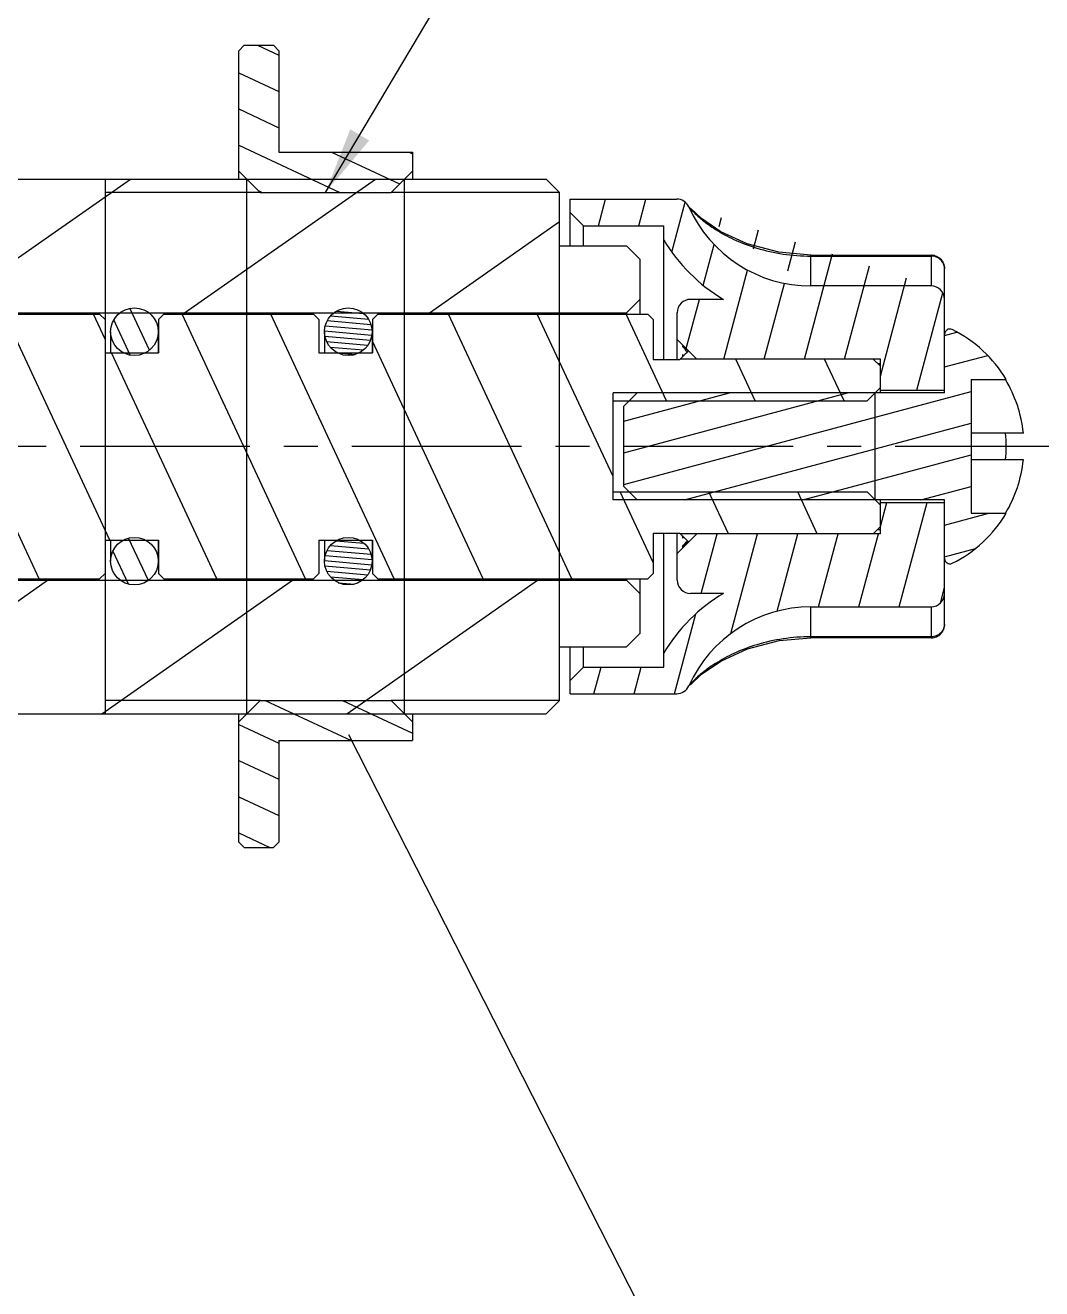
# Model space of a CAD drawing. Header units: millimetres. Extents: x 601 to 1195, y -13 to 407.
# Drawn here: x 1007.41 to 1045.43, y 172.3 to 219.55 of the extents above; entities that cross this region are included whole.
import ezdxf

# ---------------------------------------------------------------- set-up
doc = ezdxf.new("R2010")
doc.units = ezdxf.units.MM
doc.header["$LTSCALE"] = 0.1
doc.linetypes.add('CENTERX2', pattern=[101.60000000000001, 63.5, -12.7, 12.7, -12.7])
for name, color, linetype in [('CENTER', 1, 'CENTERX2'), ('DIM', 3, 'Continuous'), ('MEMBER', 7, 'Continuous')]:
    doc.layers.add(name, color=color, linetype=linetype)
doc.styles.get("Standard").update_dxf_attribs({"font": 'arial_0.ttf'})
doc.dimstyles.new('ISO-25', dxfattribs={"dimtxt": 2.5, "dimasz": 2.5, "dimexe": 1.25, "dimexo": 0.625, "dimtad": 1, "dimtxsty": 'Standard', "dimcen": 2.5, "dimadec": 0, "dimazin": 0, "dimtfac": 1, "dimtmove": 0, "dimatfit": 3, "dimfxl": 1, "dimarcsym": 0})

msp = doc.modelspace()

# ---------------------------------------------------------------- hatches: boundary and pattern name
at = {"linetype": 'Continuous'}
h = msp.add_hatch(dxfattribs=at)
h.set_pattern_fill('DEFAULT__19', color=2, scale=5.2560187001, angle=215, style=0, pattern_type=0)
h.set_pattern_definition([(215, (1048.63048370785, 111.5814015053961), (3.014728475399999, -4.305478463000001), [])])
edge = h.paths.add_edge_path()
edge.add_line((958.3972957164499, 213.1048218132961), (958.3972957164499, 211.8048218132961))
edge.add_line((958.3972957164499, 213.1048218132961), (959.3972957164499, 214.1048218132961))
edge.add_line((959.3972957164499, 214.1048218132961), (969.0973113511499, 214.1048218132961))
edge.add_spline(control_points=[(969.0972958677498, 214.1047973396961), (969.6831056899499, 214.1047816991961), (970.0973357989498, 214.519011785996), (970.0973201901497, 215.1048216080961)], knot_values=[0, 0, 0, 0, 1, 1, 1, 1], weights=[1, 0.8047252806999999, 0.8047252806999999, 1], degree=3, periodic=0)
edge.add_line((970.0972957164498, 215.1048218132961), (970.0972957164498, 228.8048218132961))
edge.add_line((971.0972957164498, 229.8048218132961), (970.0972957164498, 228.8048218132961))
edge.add_line((971.0972957164498, 229.8048218132961), (972.3972957164498, 229.8048218132961))
edge.add_line((972.8972957164498, 229.3048218132961), (972.3972957164498, 229.8048218132961))
edge.add_line((972.8972957164498, 213.3048218132961), (972.8972957164498, 229.3048218132961))
edge.add_line((972.8972957164498, 213.3048218132961), (974.3972957164498, 213.3048218132961))
edge.add_line((974.8972957164498, 212.8048218132961), (974.3972957164498, 213.3048218132961))
edge.add_line((974.8972957164498, 211.3048218132961), (974.8972957164498, 212.8048218132961))
edge.add_line((958.8972957164499, 211.3048218132961), (974.8972957164499, 211.3048218132961))
edge.add_line((958.8972957164499, 211.3048218132961), (958.3972957164499, 211.8048218132961))
edge = h.paths.add_edge_path()
edge.add_line((958.3972957164499, 195.8048218132961), (958.3972957164499, 194.5048218132961))
edge.add_line((958.8972957164499, 196.3048218132961), (958.3972957164499, 195.8048218132961))
edge.add_line((958.8972957164499, 196.3048218132961), (974.8972957164499, 196.3048218132961))
edge.add_line((974.8972957164498, 194.8048218132961), (974.8972957164498, 196.3048218132961))
edge.add_line((974.8972957164498, 194.8048218132961), (974.3972957164498, 194.3048218132961))
edge.add_line((972.8972957164498, 194.3048218132961), (974.3972957164498, 194.3048218132961))
edge.add_line((972.8972957164498, 178.3048218132961), (972.8972957164498, 194.3048218132961))
edge.add_line((972.8972957164498, 178.3048218132961), (972.3972957164498, 177.8048218132961))
edge.add_line((971.0972957164498, 177.8048218132961), (972.3972957164498, 177.8048218132961))
edge.add_line((971.0972957164498, 177.8048218132961), (970.0972957164498, 178.8048218132961))
edge.add_line((970.0972957164498, 178.8048218132961), (970.0972957164498, 192.5048218132961))
edge.add_spline(control_points=[(970.0973200608498, 192.5048220186961), (970.0973355865497, 193.0906317162961), (969.6831055655497, 193.5048617148961), (969.0972958679498, 193.5048461576961)], knot_values=[0, 0, 0, 0, 1, 1, 1, 1], weights=[1, 0.8047253476, 0.8047253476, 1], degree=3, periodic=0)
edge.add_line((959.3972957164499, 193.5048218132961), (969.0973114802499, 193.5048218132961))
edge.add_line((958.3972957164499, 194.5048218132961), (959.3972957164499, 193.5048218132961))
edge = h.paths.add_edge_path()
edge.add_line((1030.39729571645, 210.8048218132961), (1030.39729571645, 209.3048218132961))
edge.add_line((1029.89729571645, 208.8048218132961), (1030.39729571645, 209.3048218132961))
edge.add_line((1005.89729571645, 208.8048218132961), (1029.89729571645, 208.8048218132961))
edge.add_spline(control_points=[(1005.89729571645, 208.8048218132961), (1005.60440249775, 208.8048218132961), (1005.39729571665, 209.0119285943958), (1005.39729571645, 209.3048218129961)], knot_values=[0, 0, 0, 0, 1, 1, 1, 1], weights=[1, 0.8047378543000001, 0.8047378543000001, 1], degree=3, periodic=0)
edge.add_line((1005.39729571645, 211.3048218132961), (1005.39729571645, 209.3048218132961))
edge.add_line((985.8972957164498, 211.3048218132961), (1005.39729571645, 211.3048218132961))
edge.add_line((985.8972957164498, 211.3048218132961), (985.8972957164498, 212.8048218132961))
edge.add_line((985.8972957164498, 212.8048218132961), (986.3972957164498, 213.3048218132961))
edge.add_line((986.3972957164498, 213.3048218132961), (987.8972957164498, 213.3048218132961))
edge.add_line((987.8972957164498, 213.3048218132961), (987.8972957164498, 229.3048218132961))
edge.add_line((987.8972957164498, 229.3048218132961), (988.3972957164498, 229.8048218132961))
edge.add_line((988.3972957164498, 229.8048218132961), (989.6972957164497, 229.8048218132961))
edge.add_line((989.6972957164498, 229.8048218132961), (990.6972957164498, 228.8048218132961))
edge.add_line((990.6972957164498, 215.1048218132961), (990.6972957164498, 228.8048218132961))
edge.add_spline(control_points=[(990.6972814615498, 215.1048216078962), (990.6972724204498, 214.5190216190961), (991.1114955761498, 214.104798485796), (991.6972955649499, 214.1048075583961)], knot_values=[0, 0, 0, 0, 1, 1, 1, 1], weights=[1, 0.8047305659, 0.8047305659, 1], degree=3, periodic=0)
edge.add_line((991.6972800774498, 214.1048218132961), (993.3972957164498, 214.1048218132961))
edge.add_line((993.3972957164498, 217.8048218132961), (993.3972957164498, 214.1048218132962))
edge.add_spline(control_points=[(993.3972957164498, 217.8048218132961), (993.3972957164498, 218.390608250996), (993.8115092788497, 218.804821813296), (994.3972957164498, 218.8048218132961)], knot_values=[0, 0, 0, 0, 1, 1, 1, 1], weights=[1, 0.8047378541, 0.8047378541, 1], degree=3, periodic=0)
edge.add_line((994.3972957164498, 218.8048218132961), (995.1972957164497, 218.8048218132961))
edge.add_line((995.3972957164498, 218.6048218132961), (995.1972957164497, 218.8048218132961))
edge.add_line((995.3972957164498, 218.6048218132961), (995.3972957164498, 213.8048218132961))
edge.add_line((995.3972957164498, 213.8048218132961), (1026.89729571645, 213.8048218132961))
edge.add_line((1027.39729571645, 213.3048218132961), (1026.89729571645, 213.8048218132961))
edge.add_line((1027.39729571645, 213.3048218132961), (1027.39729571645, 211.3048218132961))
edge.add_line((1027.39729571645, 211.3048218132961), (1029.89729571645, 211.3048218132961))
edge.add_line((1030.39729571645, 210.8048218132961), (1029.89729571645, 211.3048218132961))
edge = h.paths.add_edge_path()
edge.add_line((1030.39729571645, 198.3048218132961), (1030.39729571645, 196.8048218132961))
edge.add_line((1030.39729571645, 196.8048218132961), (1029.89729571645, 196.3048218132961))
edge.add_line((1027.39729571645, 196.3048218132961), (1029.89729571645, 196.3048218132961))
edge.add_line((1027.39729571645, 196.3048218132961), (1027.39729571645, 194.3048218132961))
edge.add_line((1027.39729571645, 194.3048218132961), (1026.89729571645, 193.8048218132961))
edge.add_line((995.3972957164498, 193.8048218132961), (1026.89729571645, 193.8048218132961))
edge.add_line((995.3972957164498, 193.8048218132961), (995.3972957164498, 189.0048218132961))
edge.add_line((995.3972957164498, 189.0048218132961), (995.1972957164497, 188.8048218132961))
edge.add_line((994.3972957164498, 188.8048218132961), (995.1972957164497, 188.8048218132961))
edge.add_spline(control_points=[(993.3972957164498, 189.8048218132961), (993.3972957164498, 189.219035375696), (993.8115092788497, 188.8048218132963), (994.3972957164498, 188.8048218132961)], knot_values=[0, 0, 0, 0, 1, 1, 1, 1], weights=[1, 0.8047378541, 0.8047378541, 1], degree=3, periodic=0)
edge.add_line((993.3972957164498, 193.5048218132961), (993.3972957164498, 189.8048218132961))
edge.add_line((991.6972799559499, 193.5048218132961), (993.3972957164499, 193.5048218132961))
edge.add_spline(control_points=[(991.6972955646498, 193.5048361789961), (991.1114954695497, 193.5048453226963), (990.6972722386498, 193.0906221140963), (990.6972813507498, 192.5048220189962)], knot_values=[0, 0, 0, 0, 1, 1, 1, 1], weights=[1, 0.8047305087000001, 0.8047305087000001, 1], degree=3, periodic=0)
edge.add_line((990.6972957164497, 178.8048218132961), (990.6972957164497, 192.5048218132961))
edge.add_line((989.6972957164497, 177.8048218132961), (990.6972957164497, 178.8048218132961))
edge.add_line((988.3972957164498, 177.8048218132961), (989.6972957164497, 177.8048218132961))
edge.add_line((987.8972957164498, 178.3048218132961), (988.3972957164498, 177.8048218132961))
edge.add_line((987.8972957164498, 178.3048218132961), (987.8972957164498, 194.3048218132961))
edge.add_line((986.3972957164498, 194.3048218132961), (987.8972957164498, 194.3048218132961))
edge.add_line((985.8972957164498, 194.8048218132961), (986.3972957164498, 194.3048218132961))
edge.add_line((985.8972957164498, 194.8048218132961), (985.8972957164498, 196.3048218132961))
edge.add_line((985.8972957164498, 196.3048218132961), (1005.39729571645, 196.3048218132961))
edge.add_line((1005.39729571645, 198.3048218132961), (1005.39729571645, 196.3048218132961))
edge.add_spline(control_points=[(1005.89729571645, 198.8048218132961), (1005.60440249765, 198.8048218132963), (1005.39729571655, 198.5977150321961), (1005.39729571645, 198.3048218134961)], knot_values=[0, 0, 0, 0, 1, 1, 1, 1], weights=[1, 0.8047378542, 0.8047378542, 1], degree=3, periodic=0)
edge.add_line((1005.89729571645, 198.8048218132961), (1029.89729571645, 198.8048218132961))
edge.add_line((1029.89729571645, 198.8048218132961), (1030.39729571645, 198.3048218132961))
h = msp.add_hatch(dxfattribs=at)
h.set_pattern_fill('DEFAULT__22', color=2, scale=1.2268704035, angle=335, style=0, pattern_type=0)
h.set_pattern_definition([(334.9999999999999, (1048.63048370785, 111.5814015053961), (0.5184978373000003, 1.1119222004), [])])
edge = h.paths.add_edge_path()
edge.add_line((1015.39729571645, 218.6048218132961), (1015.39729571645, 214.1048218132961))
edge.add_line((1015.39729571645, 218.6048218132961), (1015.59729571645, 218.8048218132961))
edge.add_line((1015.59729571645, 218.8048218132961), (1016.69729571645, 218.8048218132961))
edge.add_line((1016.89729571645, 218.6048218132961), (1016.69729571645, 218.8048218132961))
edge.add_line((1016.89729571645, 218.6048218132961), (1016.89729571645, 214.8048218132961))
edge.add_line((1016.89729571645, 214.8048218132961), (1021.89729571645, 214.8048218132961))
edge.add_line((1021.89729571645, 214.8048218132961), (1021.89729571645, 214.1048218132962))
edge.add_line((1021.09729571645, 213.3048218132961), (1021.89729571645, 214.1048218132961))
edge.add_line((1016.19729571645, 213.3048218132961), (1021.09729571645, 213.3048218132961))
edge.add_line((1016.19729571645, 213.3048218132961), (1015.39729571645, 214.1048218132962))
edge = h.paths.add_edge_path()
edge.add_line((1015.39729571645, 193.5048218132961), (1015.39729571645, 189.0048218132961))
edge.add_line((1016.19729571645, 194.3048218132961), (1015.39729571645, 193.5048218132962))
edge.add_line((1016.19729571645, 194.3048218132961), (1021.09729571645, 194.3048218132961))
edge.add_line((1021.09729571645, 194.3048218132961), (1021.89729571645, 193.5048218132961))
edge.add_line((1021.89729571645, 193.5048218132961), (1021.89729571645, 192.8048218132961))
edge.add_line((1016.89729571645, 192.8048218132961), (1021.89729571645, 192.8048218132961))
edge.add_line((1016.89729571645, 192.8048218132961), (1016.89729571645, 189.0048218132961))
edge.add_line((1016.89729571645, 189.0048218132961), (1016.69729571645, 188.8048218132961))
edge.add_line((1015.59729571645, 188.8048218132961), (1016.69729571645, 188.8048218132961))
edge.add_line((1015.39729571645, 189.0048218132961), (1015.59729571645, 188.8048218132961))
h = msp.add_hatch(dxfattribs=at)
h.set_pattern_fill('DEFAULT__21', color=2, scale=1.45518757, angle=255, style=0, pattern_type=0)
h.set_pattern_definition([(254.9999999999999, (1048.63048370785, 111.5814015053961), (1.405603256, -0.3766302573000004), [])])
edge = h.paths.add_edge_path()
edge.add_line((1027.79729571645, 194.5548218132961), (1027.79729571645, 195.0548218132961))
edge.add_line((1028.29729571645, 195.5548218132961), (1027.79729571645, 195.0548218132961))
edge.add_line((1028.29729571645, 195.5548218132961), (1031.29729571645, 195.5548218132961))
edge.add_line((1031.29729571645, 196.0774354476961), (1031.29729571645, 195.5548218132961))
edge.add_spline(control_points=[(1031.29729571645, 196.0774354476961), (1031.84544745355, 196.9986668824961), (1032.60345064725, 197.7566700762961), (1033.52468208205, 198.3048218132961)], knot_values=[0, 0, 0, 0, 1, 1, 1, 1], weights=[1, 0.9794973531000001, 0.9794973531000001, 1], degree=3, periodic=0)
edge.add_line((1033.52468208205, 198.3048218132961), (1032.29729571645, 198.3048218132961))
edge.add_spline(control_points=[(1032.29729571645, 198.3048218132961), (1032.00440249765, 198.3048218132961), (1031.79729571645, 198.5119285944962), (1031.79729571645, 198.8048218132961)], knot_values=[0, 0, 0, 0, 1, 1, 1, 1], weights=[1, 0.8047378541, 0.8047378541, 1], degree=3, periodic=0)
edge.add_line((1031.79729571645, 198.8048218132961), (1031.79729571645, 199.8048218132961))
edge.add_line((1032.53229571645, 200.5398218132962), (1031.79729571645, 199.8048218132962))
edge.add_line((1039.39729571645, 200.5398218132962), (1032.53229571645, 200.5398218132962))
edge.add_line((1039.39729571645, 200.5398218132962), (1039.39729571645, 201.7048218132961))
edge.add_line((1039.39729571645, 201.7048218132961), (1041.79729571645, 201.7048218132961))
edge.add_line((1041.79729571645, 198.3048218132961), (1041.79729571645, 201.7048218132961))
edge.add_spline(control_points=[(1041.79729571645, 198.3048218132961), (1041.79729571645, 198.0119285944961), (1041.59018893525, 197.8048218132961), (1041.29729571645, 197.8048218132961)], knot_values=[0, 0, 0, 0, 1, 1, 1, 1], weights=[1, 0.8047378541, 0.8047378541, 1], degree=3, periodic=0)
edge.add_line((1036.79729571645, 197.8048218132961), (1041.29729571645, 197.8048218132961))
edge.add_spline(control_points=[(1032.23482910975, 194.8502798213962), (1033.06493663265, 196.7018640818961), (1034.76814742875, 197.8048218132961), (1036.79729571645, 197.8048218132961)], knot_values=[0, 0, 0, 0, 1, 1, 1, 1], weights=[1, 0.8929148440000001, 0.8929148440000001, 1], degree=3, periodic=0)
edge.add_spline(control_points=[(1032.23480572825, 194.8502861603961), (1032.15179737875, 194.6651368454959), (1031.98148626695, 194.5548427834961), (1031.77858073525, 194.5548332850962)], knot_values=[0, 0, 0, 0, 1, 1, 1, 1], weights=[1, 0.8929246959, 0.8929246959, 1], degree=3, periodic=0)
edge.add_line((1027.79729571645, 194.5548218132961), (1031.77858074145, 194.5548218132961))
edge = h.paths.add_edge_path()
edge.add_line((1027.79729571645, 212.5548218132961), (1027.79729571645, 213.0548218132961))
edge.add_line((1027.79729571645, 213.0548218132961), (1031.77858074145, 213.0548218132961))
edge.add_spline(control_points=[(1031.77858073535, 213.0548115922961), (1031.98148775085, 213.0548039357961), (1032.15180062345, 212.9445098632962), (1032.23480962975, 212.7593592168961)], knot_values=[0, 0, 0, 0, 1, 1, 1, 1], weights=[1, 0.8929230999, 0.8929230999, 1], degree=3, periodic=0)
edge.add_spline(control_points=[(1036.79729571645, 209.8048218132961), (1034.76814747685, 209.8048218132961), (1033.06493670765, 210.9077794979961), (1032.23482915945, 212.7593636943961)], knot_values=[0, 0, 0, 0, 1, 1, 1, 1], weights=[1, 0.8929148484, 0.8929148484, 1], degree=3, periodic=0)
edge.add_line((1041.29729571645, 209.8048218132961), (1036.79729571645, 209.8048218132961))
edge.add_spline(control_points=[(1041.29729571645, 209.8048218132961), (1041.59018893525, 209.8048218132963), (1041.79729571645, 209.5977150321962), (1041.79729571645, 209.3048218132961)], knot_values=[0, 0, 0, 0, 1, 1, 1, 1], weights=[1, 0.8047378541, 0.8047378541, 1], degree=3, periodic=0)
edge.add_line((1041.79729571645, 205.9048218132962), (1041.79729571645, 209.3048218132962))
edge.add_line((1039.39729571645, 205.9048218132962), (1041.79729571645, 205.9048218132962))
edge.add_line((1039.39729571645, 205.9048218132962), (1039.39729571645, 207.0698218132962))
edge.add_line((1039.39729571645, 207.0698218132961), (1032.53229571645, 207.0698218132961))
edge.add_line((1032.53229571645, 207.0698218132961), (1031.79729571645, 207.8048218132961))
edge.add_line((1031.79729571645, 207.8048218132961), (1031.79729571645, 208.8048218132961))
edge.add_spline(control_points=[(1032.29729571645, 209.3048218132961), (1032.00440249765, 209.3048218132961), (1031.79729571645, 209.0977150321961), (1031.79729571645, 208.8048218132961)], knot_values=[0, 0, 0, 0, 1, 1, 1, 1], weights=[1, 0.8047378541, 0.8047378541, 1], degree=3, periodic=0)
edge.add_line((1033.52468208205, 209.3048218132961), (1032.29729571645, 209.3048218132961))
edge.add_spline(control_points=[(1033.52468208205, 209.3048218132961), (1032.60345064725, 209.8529735503961), (1031.84544745355, 210.6109767440961), (1031.29729571645, 211.5322081789961)], knot_values=[0, 0, 0, 0, 1, 1, 1, 1], weights=[1, 0.9794973531000001, 0.9794973531000001, 1], degree=3, periodic=0)
edge.add_line((1031.29729571645, 212.0548218132961), (1031.29729571645, 211.5322081789961))
edge.add_line((1028.29729571645, 212.0548218132961), (1031.29729571645, 212.0548218132961))
edge.add_line((1028.29729571645, 212.0548218132961), (1027.79729571645, 212.5548218132961))
h = msp.add_hatch(dxfattribs=at)
h.set_pattern_fill('DEFAULT__20', color=2, scale=3.0092697298, angle=295, style=0, pattern_type=0)
h.set_pattern_definition([(295, (1048.63048370785, 111.5814015053961), (2.7273245894, 1.271772342299999), [])])
edge = h.paths.add_edge_path()
edge.add_line((969.3972957164498, 211.0798218132961), (969.3972957164498, 208.3048218132961))
edge.add_line((969.3972957164498, 211.0798218132961), (969.5972957164498, 211.2798218132961))
edge.add_line((969.5972957164498, 211.2798218132962), (970.6972957164498, 211.2798218132962))
edge.add_line((970.8972957164498, 211.0798218132961), (970.6972957164497, 211.2798218132961))
edge.add_line((970.8972957164498, 211.0798218132961), (970.8972957164498, 209.6048218132961))
edge.add_line((970.8972957164498, 209.6048218132961), (973.3972957164498, 209.6048218132961))
edge.add_line((973.3972957164498, 211.0798218132961), (973.3972957164498, 209.6048218132961))
edge.add_line((973.3972957164498, 211.0798218132961), (973.5972957164498, 211.2798218132961))
edge.add_line((973.5972957164498, 211.2798218132962), (1004.89729571645, 211.2798218132962))
edge.add_spline(control_points=[(1004.89729571645, 211.2798218132962), (1005.19018893525, 211.2798218132962), (1005.39729571645, 211.0727150321961), (1005.39729571645, 210.7798218132962)], knot_values=[0, 0, 0, 0, 1, 1, 1, 1], weights=[1, 0.8047378541, 0.8047378541, 1], degree=3, periodic=0)
edge.add_line((1005.39729571645, 210.7798218132962), (1005.39729571645, 208.7548218132962))
edge.add_line((1005.39729571645, 208.7548218132961), (1010.19729571645, 208.7548218132961))
edge.add_line((1010.39729571645, 208.5548218132961), (1010.19729571645, 208.7548218132961))
edge.add_line((1010.39729571645, 208.5548218132961), (1010.39729571645, 207.3048218132961))
edge.add_line((1010.39729571645, 207.3048218132961), (1012.39729571645, 207.3048218132961))
edge.add_line((1012.39729571645, 208.5548218132961), (1012.39729571645, 207.3048218132961))
edge.add_line((1012.39729571645, 208.5548218132961), (1012.59729571645, 208.7548218132961))
edge.add_line((1012.59729571645, 208.7548218132961), (1018.19729571645, 208.7548218132961))
edge.add_line((1018.39729571645, 208.5548218132961), (1018.19729571645, 208.7548218132961))
edge.add_line((1018.39729571645, 208.5548218132961), (1018.39729571645, 207.3048218132961))
edge.add_line((1018.39729571645, 207.3048218132961), (1020.39729571645, 207.3048218132961))
edge.add_line((1020.39729571645, 208.5548218132961), (1020.39729571645, 207.3048218132961))
edge.add_line((1020.39729571645, 208.5548218132961), (1020.59729571645, 208.7548218132961))
edge.add_line((1020.59729571645, 208.7548218132961), (1030.69729571645, 208.7548218132961))
edge.add_line((1030.89729571645, 208.5548218132961), (1030.69729571645, 208.7548218132961))
edge.add_line((1030.89729571645, 208.5548218132961), (1030.89729571645, 207.0548218132961))
edge.add_line((1030.89729571645, 207.0548218132961), (1031.89729571645, 207.0548218132961))
edge.add_line((1031.89729571645, 207.0548218132961), (1031.91229571645, 207.0698218132961))
edge.add_line((1031.91229571645, 207.0698218132961), (1039.13229571645, 207.0698218132961))
edge.add_line((1039.39729571645, 206.8048218132961), (1039.13229571645, 207.0698218132962))
edge.add_line((1039.39729571645, 206.8048218132961), (1039.39729571645, 206.0048218132961))
edge.add_line((1038.89729571645, 205.5048218132961), (1039.39729571645, 206.0048218132961))
edge.add_line((1029.39729571645, 205.5048218132961), (1038.89729571645, 205.5048218132961))
edge.add_line((1029.39729571645, 205.5048218132961), (1029.39729571645, 202.1048218132961))
edge.add_line((1029.39729571645, 202.1048218132961), (1038.89729571645, 202.1048218132961))
edge.add_line((1038.89729571645, 202.1048218132961), (1039.39729571645, 201.6048218132961))
edge.add_line((1039.39729571645, 201.6048218132961), (1039.39729571645, 200.8048218132961))
edge.add_line((1039.39729571645, 200.8048218132961), (1039.13229571645, 200.5398218132962))
edge.add_line((1031.91229571645, 200.5398218132962), (1039.13229571645, 200.5398218132962))
edge.add_line((1031.89729571645, 200.5548218132961), (1031.91229571645, 200.5398218132961))
edge.add_line((1030.89729571645, 200.5548218132961), (1031.89729571645, 200.5548218132961))
edge.add_line((1030.89729571645, 200.5548218132961), (1030.89729571645, 199.0548218132961))
edge.add_line((1030.89729571645, 199.0548218132961), (1030.69729571645, 198.8548218132962))
edge.add_line((1020.59729571645, 198.8548218132961), (1030.69729571645, 198.8548218132961))
edge.add_line((1020.39729571645, 199.0548218132961), (1020.59729571645, 198.8548218132961))
edge.add_line((1020.39729571645, 200.3048218132961), (1020.39729571645, 199.0548218132961))
edge.add_line((1018.39729571645, 200.3048218132961), (1020.39729571645, 200.3048218132961))
edge.add_line((1018.39729571645, 200.3048218132961), (1018.39729571645, 199.0548218132961))
edge.add_line((1018.39729571645, 199.0548218132961), (1018.19729571645, 198.8548218132962))
edge.add_line((1012.59729571645, 198.8548218132961), (1018.19729571645, 198.8548218132961))
edge.add_line((1012.39729571645, 199.0548218132961), (1012.59729571645, 198.8548218132961))
edge.add_line((1012.39729571645, 200.3048218132961), (1012.39729571645, 199.0548218132961))
edge.add_line((1010.39729571645, 200.3048218132961), (1012.39729571645, 200.3048218132961))
edge.add_line((1010.39729571645, 200.3048218132961), (1010.39729571645, 199.0548218132961))
edge.add_line((1010.39729571645, 199.0548218132961), (1010.19729571645, 198.8548218132962))
edge.add_line((1005.39729571645, 198.8548218132961), (1010.19729571645, 198.8548218132961))
edge.add_line((1005.39729571645, 198.8548218132961), (1005.39729571645, 196.8298218132961))
edge.add_spline(control_points=[(1004.89729571645, 196.3298218132961), (1005.19018893525, 196.3298218132961), (1005.39729571645, 196.5369285944962), (1005.39729571645, 196.8298218132961)], knot_values=[0, 0, 0, 0, 1, 1, 1, 1], weights=[1, 0.8047378541, 0.8047378541, 1], degree=3, periodic=0)
edge.add_line((973.5972957164498, 196.3298218132961), (1004.89729571645, 196.3298218132961))
edge.add_line((973.3972957164498, 196.5298218132962), (973.5972957164498, 196.3298218132962))
edge.add_line((973.3972957164498, 198.0048218132961), (973.3972957164498, 196.5298218132961))
edge.add_line((970.8972957164498, 198.0048218132961), (973.3972957164498, 198.0048218132961))
edge.add_line((970.8972957164498, 198.0048218132961), (970.8972957164498, 196.5298218132961))
edge.add_line((970.8972957164498, 196.5298218132962), (970.6972957164497, 196.3298218132962))
edge.add_line((969.5972957164498, 196.3298218132961), (970.6972957164498, 196.3298218132961))
edge.add_line((969.3972957164498, 196.5298218132962), (969.5972957164498, 196.3298218132962))
edge.add_line((969.3972957164498, 199.3048218132961), (969.3972957164498, 196.5298218132961))
edge.add_line((969.3972957164498, 199.3048218132961), (995.3972957164498, 199.3048218132961))
edge.add_line((995.3972957164498, 208.3048218132961), (995.3972957164498, 199.3048218132961))
edge.add_line((995.3972957164498, 208.3048218132961), (982.3816091997497, 208.3048218132961))
edge.add_spline(control_points=[(980.3972957164498, 209.1081226721961), (980.6184945757498, 209.1081226721961), (981.0608150970498, 209.0535585887961), (981.7302652229498, 208.7955223694961), (982.1682795227498, 208.4929609041961), (982.3816091997498, 208.3048218132961)], knot_values=[0, 0, 0, 0, 0.3333333333, 0.6666666667, 1, 1, 1, 1], degree=3, periodic=0)
edge.add_spline(control_points=[(978.4129822331498, 208.3048218132961), (978.6263069886497, 208.4929565637962), (979.0643070874498, 208.7955216262961), (979.7339022451498, 209.0535954015961), (980.1761512271498, 209.1081226721961), (980.3972957164498, 209.1081226721961)], knot_values=[0, 0, 0, 0, 0.3333333333, 0.6666666667, 1, 1, 1, 1], degree=3, periodic=0)
edge.add_line((969.3972957164498, 208.3048218132961), (978.4129822331498, 208.3048218132961))
h = msp.add_hatch(dxfattribs=at)
h.set_pattern_fill('DEFAULT__27', color=2, scale=0.73519836, angle=295, style=0, pattern_type=0)
h.set_pattern_definition([(295, (1048.63048370785, 111.5814015053961), (0.6663159987000001, 0.3107082529999998), [])])
edge = h.paths.add_edge_path()
edge.add_spline(control_points=[(1011.49729571645, 200.4048218132962), (1013.27729571645, 200.4048218132963), (1013.27729571645, 198.6248218132961), (1011.49729571645, 198.6248218132961)], knot_values=[0, 0, 0, 0, 1, 1, 1, 1], weights=[1, 0.3333333333, 0.3333333333, 1], degree=3, periodic=0)
edge.add_spline(control_points=[(1011.49729571645, 198.6248218132961), (1009.71729571645, 198.6248218132961), (1009.71729571645, 200.4048218132963), (1011.49729571645, 200.4048218132962)], knot_values=[0, 0, 0, 0, 1, 1, 1, 1], weights=[1, 0.3333333333, 0.3333333333, 1], degree=3, periodic=0)
edge = h.paths.add_edge_path()
edge.add_spline(control_points=[(1011.49729571645, 207.2048218132961), (1013.27729571645, 207.204821813296), (1013.27729571645, 208.984821813296), (1011.49729571645, 208.9848218132961)], knot_values=[0, 0, 0, 0, 1, 1, 1, 1], weights=[1, 0.3333333333, 0.3333333333, 1], degree=3, periodic=0)
edge.add_spline(control_points=[(1011.49729571645, 208.9848218132961), (1009.71729571645, 208.984821813296), (1009.71729571645, 207.204821813296), (1011.49729571645, 207.2048218132961)], knot_values=[0, 0, 0, 0, 1, 1, 1, 1], weights=[1, 0.3333333333, 0.3333333333, 1], degree=3, periodic=0)
h = msp.add_hatch(dxfattribs=at)
h.set_pattern_fill('DEFAULT__26', color=2, scale=0.1945130136, angle=175, style=0, pattern_type=0)
h.set_pattern_definition([(175, (1048.63048370785, 111.5814015053961), (-0.01695292620000006, -0.1937728329), [])])
edge = h.paths.add_edge_path()
edge.add_spline(control_points=[(1019.49729571645, 200.4048218132962), (1021.27729571645, 200.4048218132963), (1021.27729571645, 198.6248218132961), (1019.49729571645, 198.6248218132961)], knot_values=[0, 0, 0, 0, 1, 1, 1, 1], weights=[1, 0.3333333333, 0.3333333333, 1], degree=3, periodic=0)
edge.add_spline(control_points=[(1019.49729571645, 198.6248218132961), (1017.71729571645, 198.6248218132961), (1017.71729571645, 200.4048218132963), (1019.49729571645, 200.4048218132962)], knot_values=[0, 0, 0, 0, 1, 1, 1, 1], weights=[1, 0.3333333333, 0.3333333333, 1], degree=3, periodic=0)
edge = h.paths.add_edge_path()
edge.add_spline(control_points=[(1019.49729571645, 207.2048218132961), (1020.01864564595, 207.2048218132961), (1020.38729571645, 207.5734718838962), (1020.38729571645, 208.0948218132961), (1020.38729571645, 208.6161717427963), (1020.01864564595, 208.9848218132961), (1019.49729571645, 208.9848218132961)], knot_values=[0, 0, 0, 0, 1, 1, 1, 2, 2, 2, 2], weights=[1, 0.8047378541, 0.8047378541, 1, 0.8047378541, 0.8047378541, 1], degree=3, periodic=0)
edge.add_spline(control_points=[(1019.49729571645, 208.9848218132961), (1017.71729571645, 208.984821813296), (1017.71729571645, 207.204821813296), (1019.49729571645, 207.2048218132961)], knot_values=[0, 0, 0, 0, 1, 1, 1, 1], weights=[1, 0.3333333333, 0.3333333333, 1], degree=3, periodic=0)
h = msp.add_hatch(dxfattribs=at)
h.set_pattern_fill('DEFAULT__23', color=2, scale=1.1429104858, angle=375, style=0, pattern_type=0)
h.set_pattern_definition([(14.99999999999993, (1048.63048370785, 111.5814015053961), (-0.2958070005999996, 1.1039667554), [])])
edge = h.paths.add_edge_path()
edge.add_spline(control_points=[(1044.10746297715, 201.3048218132961), (1043.62379989935, 200.4951374618961), (1042.93121712425, 199.8549438805961), (1042.08606576995, 199.4363296070961)], knot_values=[0, 0, 0, 0, 1, 1, 1, 1], weights=[1, 0.9728787567, 0.9728787567, 1], degree=3, periodic=0)
edge.add_spline(control_points=[(1042.08606576995, 199.4363296070961), (1041.93783994435, 199.3629114601961), (1041.79729571645, 199.450137830596), (1041.79729571645, 199.615549800196)], knot_values=[0, 0, 0, 0, 1, 1, 1, 1], weights=[1, 0.6848853629, 0.6848853629, 1], degree=3, periodic=0)
edge.add_line((1041.79729571645, 199.615549800196), (1041.79729571645, 201.8048218132961))
edge.add_line((1041.79729571645, 201.8048218132961), (1030.29729571645, 201.8048218132961))
edge.add_line((1030.29729571645, 201.8048218132961), (1029.79729571645, 202.3048218132961))
edge.add_line((1029.79729571645, 202.3048218132961), (1029.79729571645, 205.3048218132961))
edge.add_line((1030.29729571645, 205.8048218132961), (1029.79729571645, 205.3048218132961))
edge.add_line((1041.79729571645, 205.8048218132961), (1030.29729571645, 205.8048218132961))
edge.add_line((1041.79729571645, 205.8048218132961), (1041.79729571645, 207.9940938264961))
edge.add_spline(control_points=[(1042.08606576995, 208.1733140194962), (1041.93783994435, 208.2467321664959), (1041.79729571645, 208.1595057960962), (1041.79729571645, 207.9940938264962)], knot_values=[0, 0, 0, 0, 1, 1, 1, 1], weights=[1, 0.6848853629, 0.6848853629, 1], degree=3, periodic=0)
edge.add_spline(control_points=[(1044.10746297715, 206.3048218132961), (1043.62379989935, 207.1145061647961), (1042.93121712425, 207.754699745996), (1042.08606576995, 208.1733140194962)], knot_values=[0, 0, 0, 0, 1, 1, 1, 1], weights=[1, 0.9728787567, 0.9728787567, 1], degree=3, periodic=0)
edge.add_line((1042.79729571645, 206.3048218132961), (1044.10746297715, 206.3048218132961))
edge.add_line((1042.79729571645, 206.3048218132961), (1042.79729571645, 201.3048218132961))
edge.add_line((1042.79729571645, 201.3048218132961), (1044.10746297715, 201.3048218132961))

# ---------------------------------------------------------------- linework, layer by layer
at = {"layer": 'CENTER'}
msp.add_line((1046.29729571645, 203.8048218132961), (919.0290366536369, 203.8048218132961), dxfattribs=at)
at = {"layer": 'DIM'}
msp.add_line((1030.364849856338, 171.6987293954285), (1019.517805174575, 193.0208869033377), dxfattribs=at)
at = {"layer": 'MEMBER', "color": 7, "linetype": 'Continuous'}
for p, q in [((1015.39729571645, 218.6048218132961), (1015.59729571645, 218.8048218132961)), ((1015.59729571645, 218.8048218132961), (1016.69729571645, 218.8048218132961)), ((1016.89729571645, 218.6048218132961), (1016.69729571645, 218.8048218132961)), ((1015.39729571645, 213.8048218132961), (1015.39729571645, 218.6048218132961)), ((1016.89729571645, 218.6048218132961), (1016.89729571645, 214.8048218132961)), ((1016.89729571645, 214.8048218132961), (1021.89729571645, 214.8048218132961)), ((1021.89729571645, 214.8048218132961), (1021.89729571645, 213.8048218132961)), ((1016.19729571645, 213.3048218132961), (1015.39729571645, 214.1048218132961)), ((1021.09729571645, 213.3048218132961), (1021.89729571645, 214.1048218132961)), ((995.3972957164498, 213.8048218132961), (1026.89729571645, 213.8048218132961)), ((1010.39729571645, 213.8048218132961), (1010.39729571645, 193.8048218132961)), ((1015.69729571645, 193.8048218132961), (1015.69729571645, 213.8048218132961)), ((1021.59729571645, 193.8048218132961), (1021.59729571645, 213.8048218132961)), ((1027.39729571645, 213.3048218132961), (1026.89729571645, 213.8048218132961)), ((1016.19729571645, 213.3048218132961), (1021.09729571645, 213.3048218132961)), ((1027.39729571645, 194.3048218132961), (1027.39729571645, 213.3048218132961)), ((1027.79729571645, 211.3048218132961), (1027.79729571645, 213.0548218132961)), ((1027.79729571645, 213.0548218132961), (1031.77858074145, 213.0548218132961)), ((1032.23482915945, 212.7593636943961), (1032.23488485915, 212.7592437335961)), ((1028.29729571645, 212.0548218132961), (1027.79729571645, 212.5548218132961)), ((1028.29729571645, 211.3048218132961), (1028.29729571645, 212.0548218132961)), ((1028.29729571645, 212.0548218132961), (1031.29729571645, 212.0548218132961)), ((1031.29729571645, 207.0548218132961), (1031.29729571645, 212.0548218132961)), ((1027.39729571645, 211.3048218132961), (1029.89729571645, 211.3048218132961)), ((1030.39729571645, 210.8048218132961), (1029.89729571645, 211.3048218132961)), ((1030.39729571645, 210.8048218132961), (1030.39729571645, 208.7548218132961)), ((1036.79729571645, 209.8048218132961), (1036.79729573385, 210.9626342997962)), ((1036.79729573305, 210.9626343132961), (1041.29729571645, 210.9626343132961)), ((1036.79729571645, 210.9227097443961), (1041.29729571645, 210.9227097443961)), ((1041.29729571645, 210.9626343132961), (1041.29729571645, 209.8048218132961)), ((1041.79729571645, 205.8048218132961), (1041.79729571645, 210.4626343132961)), ((1041.29729571645, 209.8048218132961), (1036.79729571645, 209.8048218132961)), ((1029.89729571645, 208.8048218132961), (1030.39729571645, 209.3048218132961)), ((1033.52468208205, 209.3048218132961), (1032.29729571645, 209.3048218132961)), ((1005.39729571645, 208.7548218132961), (1010.19729571645, 208.7548218132961)), ((1005.89729571645, 208.8048218132961), (1029.89729571645, 208.8048218132961)), ((1010.39729571645, 208.5548218132961), (1010.19729571645, 208.7548218132961)), ((1012.39729571645, 208.5548218132961), (1012.59729571645, 208.7548218132961)), ((1012.39729571645, 208.5548218132961), (1012.39729571645, 207.3048218132961)), ((1012.59729571645, 208.7548218132961), (1018.19729571645, 208.7548218132961)), ((1018.39729571645, 208.5548218132961), (1018.19729571645, 208.7548218132961)), ((1018.39729571645, 208.5548218132961), (1018.39729571645, 207.3048218132961)), ((1020.39729571645, 208.5548218132961), (1020.59729571645, 208.7548218132961)), ((1020.39729571645, 208.5548218132961), (1020.39729571645, 207.3048218132961)), ((1020.59729571645, 208.7548218132961), (1030.69729571645, 208.7548218132961)), ((1029.89729571125, 208.8048218132961), (1029.89729571335, 208.7548218132961)), ((1030.89729571645, 208.5548218132961), (1030.69729571645, 208.7548218132961)), ((1030.89729571645, 208.5548218132961), (1030.89729571645, 207.0548218132961)), ((1031.79729571645, 207.0548218132961), (1031.79729571645, 208.8048218132961)), ((1010.60729571645, 208.0948218132961), (1010.60729571645, 207.3048218132961)), ((1012.38729571645, 208.0948218132961), (1012.38729571645, 207.3048218132961)), ((1018.60729571645, 208.0948218132961), (1018.60729571645, 207.3048218132961)), ((1020.38729571645, 208.0948218132961), (1020.38729571645, 207.3048218132961)), ((1032.53229571645, 207.0698218132961), (1031.79729571645, 207.8048218132961)), ((1031.99729571645, 207.5715532323961), (1031.99729571645, 207.5422398095961)), ((1032.01209794955, 207.5583605519961), (1031.99729571645, 207.5715532323961)), ((1032.02944070385, 207.5422398095961), (1031.99729571645, 207.5422398095961)), ((1010.39729571645, 207.3048218132961), (1012.39729571645, 207.3048218132961)), ((1018.39729571645, 207.3048218132961), (1020.39729571645, 207.3048218132961)), ((1030.89729571645, 207.0548218132961), (1031.89729571645, 207.0548218132961)), ((1031.89729571645, 207.0548218132961), (1031.91229571645, 207.0698218132961)), ((1039.39729571645, 207.0698218132961), (1031.91229571645, 207.0698218132961)), ((1031.99729571645, 207.2321527394961), (1031.99729571645, 207.1528465653961)), ((1032.00488321415, 207.2278133893961), (1031.99729571645, 207.2321527394961)), ((1032.03487557525, 207.2106102875961), (1032.00488321415, 207.2278133893961)), ((1032.04869263275, 207.2026574149961), (1032.03487557525, 207.2106102875961)), ((1039.39729571645, 206.8048218132961), (1039.13229571645, 207.0698218132961)), ((1039.39729571645, 205.8048218132961), (1039.39729571645, 207.0698218132961)), ((1039.29209619075, 206.9100213389961), (1039.39729571645, 206.9100213389961)), ((1042.79729571645, 206.3048218132961), (1042.79729571645, 201.3048218132961)), ((1042.79729571645, 206.3048218132961), (1044.10746297715, 206.3048218132961)), ((1029.39729571645, 201.8048218132961), (1029.39729571645, 205.8048218132961)), ((1030.29729571645, 205.8048218132961), (1029.79729571645, 205.3048218132961)), ((1041.79729571645, 205.8048218132961), (1030.29729571645, 205.8048218132961)), ((1038.89729571645, 205.5048218132961), (1039.39729571645, 206.0048218132961)), ((1039.19729571645, 201.8048218132961), (1039.19729571645, 205.8048218132961)), ((1039.39729571645, 205.9048218132962), (1041.79729571645, 205.9048218132962)), ((1029.39729571645, 205.5048218132961), (1038.89729571645, 205.5048218132961)), ((1029.79729571645, 202.3048218132961), (1029.79729571645, 205.3048218132961)), ((1044.74574106185, 204.3048218132961), (1042.79729571645, 204.3048218132961)), ((1044.74574106185, 203.3048218132961), (1042.79729571645, 203.3048218132961)), ((1030.29729571645, 201.8048218132961), (1029.79729571645, 202.3048218132961)), ((1029.39729571645, 202.1048218132961), (1038.89729571645, 202.1048218132961)), ((1041.79729571645, 201.8048218132961), (1030.29729571645, 201.8048218132961)), ((1038.89729571645, 202.1048218132961), (1039.39729571645, 201.6048218132961)), ((1039.39729571645, 200.5398218132962), (1039.39729571645, 201.8048218132961)), ((1041.79729571645, 197.1470093132962), (1041.79729571645, 201.8048218132961)), ((1039.39729571645, 201.7048218132961), (1041.79729571645, 201.7048218132961)), ((1042.79729571645, 201.3048218132961), (1044.10746297715, 201.3048218132961)), ((1030.89729571645, 200.5548218132961), (1030.89729571645, 199.0548218132961)), ((1030.89729571645, 200.5548218132961), (1031.89729571645, 200.5548218132961)), ((1031.29729571645, 195.5548218132961), (1031.29729571645, 200.5548218132961)), ((1031.79729571645, 198.8048218132961), (1031.79729571645, 200.5548218132961)), ((1032.53229571645, 200.5398218132962), (1031.79729571645, 199.8048218132961)), ((1031.89729571645, 200.5548218132961), (1031.91229571645, 200.5398218132962)), ((1039.39729571645, 200.5398218132962), (1031.91229571645, 200.5398218132962)), ((1031.99729571645, 200.4567957985961), (1031.99729571645, 200.3774908871961)), ((1031.99729571645, 200.3774908871961), (1032.00488212195, 200.3818296123961)), ((1032.00488212195, 200.3818296123961), (1032.03487494805, 200.3990329794962)), ((1032.03487494805, 200.3990329794962), (1032.04869113745, 200.4069853517962)), ((1039.39729571645, 200.8048218132961), (1039.13229571645, 200.5398218132962)), ((1039.29209619075, 200.6996222875961), (1039.39729571645, 200.6996222875961)), ((1010.39729571645, 200.3048218132961), (1012.39729571645, 200.3048218132961)), ((1010.60729571645, 200.3048218132961), (1010.60729571645, 199.5148218132961)), ((1012.38729571645, 200.3048218132961), (1012.38729571645, 199.5148218132961)), ((1012.39729571645, 200.3048218132961), (1012.39729571645, 199.0548218132961)), ((1018.39729571645, 200.3048218132961), (1018.39729571645, 199.0548218132961)), ((1018.39729571645, 200.3048218132961), (1020.39729571645, 200.3048218132961)), ((1018.60729571645, 200.3048218132961), (1018.60729571645, 199.5148218132961)), ((1020.38729571645, 200.3048218132961), (1020.38729571645, 199.5148218132961)), ((1020.39729571645, 200.3048218132961), (1020.39729571645, 199.0548218132961)), ((1031.99729571645, 200.0674038169961), (1031.99729571645, 200.0380903942961)), ((1032.02944118735, 200.0674038169961), (1031.99729571645, 200.0674038169961)), ((1031.99729571645, 200.0380903942961), (1032.01209779115, 200.0512829334962)), ((1010.39729571645, 199.0548218132961), (1010.19729571645, 198.8548218132961)), ((1012.39729571645, 199.0548218132961), (1012.59729571645, 198.8548218132961)), ((1018.39729571645, 199.0548218132961), (1018.19729571645, 198.8548218132961)), ((1020.39729571645, 199.0548218132961), (1020.59729571645, 198.8548218132961)), ((1030.89729571645, 199.0548218132961), (1030.69729571645, 198.8548218132961)), ((1005.39729571645, 198.8548218132961), (1010.19729571645, 198.8548218132961)), ((1005.89729571645, 198.8048218132961), (1029.89729571645, 198.8048218132961)), ((1012.59729571645, 198.8548218132961), (1018.19729571645, 198.8548218132961)), ((1020.59729571645, 198.8548218132961), (1030.69729571645, 198.8548218132961)), ((1029.89729571645, 198.8548218132961), (1029.89729571645, 198.8048218132961)), ((1029.89729571645, 198.8048218132961), (1030.39729571645, 198.3048218132961)), ((1030.39729571645, 198.8548218132961), (1030.39729571645, 196.8048218132961)), ((1033.52468208205, 198.3048218132961), (1032.29729571645, 198.3048218132961)), ((1036.79729564135, 196.6470093302961), (1036.79729571645, 197.8048218132961)), ((1036.79729571645, 197.8048218132961), (1041.29729571645, 197.8048218132961)), ((1041.29729571645, 197.8048218132961), (1041.29729571645, 196.6470093132962)), ((1030.39729571645, 196.8048218132961), (1029.89729571645, 196.3048218132961)), ((1041.29729571645, 196.6470093132962), (1036.79729564425, 196.6470093132962)), ((1041.29729571645, 196.6869338822961), (1036.79729571645, 196.6869338822961)), ((1027.39729571645, 196.3048218132961), (1029.89729571645, 196.3048218132961)), ((1027.79729571645, 194.5548218132961), (1027.79729571645, 196.3048218132961)), ((1028.29729571645, 195.5548218132961), (1028.29729571645, 196.3048218132961)), ((1028.29729571645, 195.5548218132961), (1027.79729571645, 195.0548218132961)), ((1028.29729571645, 195.5548218132961), (1031.29729571645, 195.5548218132961)), ((1032.23489163245, 194.8504141499961), (1032.23482910975, 194.8502798213962)), ((1016.19729571645, 194.3048218132961), (1015.39729571645, 193.5048218132961)), ((1016.19729571645, 194.3048218132961), (1021.09729571645, 194.3048218132961)), ((1021.09729571645, 194.3048218132961), (1021.89729571645, 193.5048218132961)), ((1027.39729571645, 194.3048218132961), (1026.89729571645, 193.8048218132961)), ((1027.79729571645, 194.5548218132961), (1031.77858074145, 194.5548218132961)), ((995.3972957164498, 193.8048218132961), (1026.89729571645, 193.8048218132961)), ((1015.39729571645, 189.0048218132961), (1015.39729571645, 193.8048218132961)), ((1021.89729571645, 193.8048218132961), (1021.89729571645, 192.8048218132961)), ((1016.89729571645, 192.8048218132961), (1016.89729571645, 189.0048218132961)), ((1016.89729571645, 192.8048218132961), (1021.89729571645, 192.8048218132961)), ((1015.39729571645, 189.0048218132961), (1015.59729571645, 188.8048218132961)), ((1016.89729571645, 189.0048218132961), (1016.69729571645, 188.8048218132961)), ((1015.59729571645, 188.8048218132961), (1016.69729571645, 188.8048218132961))]:
    msp.add_line(p, q, dxfattribs=at)
at = {"layer": 'MEMBER', "color": 2, "linetype": 'Continuous'}
for p, q in [((1016.19729571645, 213.3048218132961), (1010.39729571645, 213.3048218132961)), ((1027.39729571645, 213.3048218132961), (1021.09729571645, 213.3048218132961)), ((1030.29729571645, 205.8048218132961), (1029.39729571645, 205.8048218132961)), ((1030.29729571645, 201.8048218132961), (1029.39729571645, 201.8048218132961)), ((1016.19729571645, 194.3048218132961), (1010.39729571645, 194.3048218132961)), ((1027.39729571645, 194.3048218132961), (1021.09729571645, 194.3048218132961))]:
    msp.add_line(p, q, dxfattribs=at)
at = {"layer": 'MEMBER', "color": 7, "linetype": 'Continuous'}
for points in [[(1036.79729573855, 210.9626666140962), (1035.60225800795, 211.0642801764961), (1034.41918784985, 211.3768371058961), (1033.43281238825, 211.8317676079961), (1032.70979997625, 212.3269191881961), (1032.29877572205, 212.7148924906961)], [(1032.29902182285, 194.8950250481961), (1032.71094981125, 195.2836738404961), (1033.43587542905, 195.7796178959961), (1034.42496011425, 196.2348757998961), (1035.61140346765, 196.5469171873962), (1036.79729565615, 196.6469369121961)]]:
    msp.add_lwpolyline(points, dxfattribs=at)
for centre in [(1011.49729571645, 208.0948218132961), (1019.49729571645, 208.0948218132961), (1011.49729571645, 199.5148218132961), (1019.49729571645, 199.5148218132961)]:
    msp.add_circle(centre, 0.89, dxfattribs=at)
for centre, radius, start, end in [((1031.77856186825, 212.5548086301961), 0.5000029624, 24.14823221669638, 89.99783800589573), ((1036.79729571645, 214.8048218132961), 5, 204.1477847925031, 270), ((1036.79729571645, 214.8048218132961), 6.4, 210.7535198081009, 239.2464801918991), ((1041.29728746505, 210.4839833642961), 0.4786509490999999, 88.79725151019849, 89.99901228739513), ((1041.29729571645, 209.3048218132961), 0.5, 0, 90), ((1032.29729571645, 208.8048218132961), 0.5, 90, 180), ((1041.99729571645, 207.9940938264962), 0.2, 63.65019735600229, 180), ((1039.92229571645, 203.8048218132961), 4.875, 30.85188598609679, 63.65019735619454), ((1018.69803905925, 195.6803621577961), 17.8206164052, 40.82339425709581, 41.73042019720385), ((1021.82330999415, 196.1311259179961), 15.309901743, 47.21414922140514, 48.27906212970716), ((1039.92229571645, 203.8048218132961), 4.849291185299999, 5.918162764106286, 31.03350683779578), ((1039.92229571645, 203.8048218132961), 4.1851672607, 353.1385108782089, 6.861489121790903), ((1039.92229571645, 203.8048218132961), 4.849291185299999, 328.9664931622042, 354.0818372358935), ((1039.92229571645, 203.8048218132961), 4.875, 296.3498026438054, 329.1481140139032), ((1018.69804339485, 211.9292787017961), 17.8206113278, 318.2695771636982, 319.1766036691942), ((1021.82324817115, 211.4785850967961), 15.3099931845, 311.7209419315973, 312.7858434719956), ((1041.99729571645, 199.615549800196), 0.2, 180, 296.3498026439977), ((1032.29729571645, 198.8048218132961), 0.5, 180, 270), ((1036.79729571645, 192.8048218132961), 6.4, 120.7535198081009, 149.2464801918991), ((1041.29729571645, 198.3048218132961), 0.5, 270, 0), ((1036.79729571645, 192.8048218132961), 5, 90, 155.8522165991046), ((1041.29728746505, 197.1256602622962), 0.4786509490999999, 270.0009877125984, 271.2027484898015), ((1031.77855732925, 195.0548368851961), 0.5000036007, 270.0026821173977, 335.8517832149021)]:
    msp.add_arc(centre, radius, start, end, dxfattribs=at)
for points, knots in [([(1032.23483173805, 212.7593585990961), (1032.23571592395, 212.7580178495962), (1032.24000309335, 212.7534208264962), (1032.24879688855, 212.7425565438962), (1032.26423688075, 212.7250844511962), (1032.29748824245, 212.6874845147961), (1032.35681308025, 212.6228964785961), (1032.45255044165, 212.5252375552961), (1032.58467534485, 212.4017510524961), (1032.75782347635, 212.2543849038962), (1032.97721432685, 212.0877177653961), (1033.35908796305, 211.8310955306961), (1033.95474797435, 211.5104176835961), (1034.80007361785, 211.1905521013962), (1035.76737103875, 210.9735240830961), (1036.45016838085, 210.9227751546962), (1036.79729571645, 210.9227097443961)], [0, 0, 0, 0, 0.0009530844, 0.0037104051, 0.0083072163, 0.0147793799, 0.0335034864, 0.0603387725, 0.095918751, 0.1407865167, 0.1952109374, 0.2593267261, 0.4136791998, 0.5954493168, 0.794002778, 1, 1, 1, 1]), ([(1041.79729571645, 210.4626343132961), (1041.79729571645, 210.5226139253962), (1041.77014854465, 210.6454769087961), (1041.65779576385, 210.7987353761961), (1041.49145747945, 210.8991426447961), (1041.36204717315, 210.9227097443961), (1041.29729571645, 210.9227097443961)], [0, 0, 0, 0, 0.2401032271, 0.4864768247, 0.7407946937000001, 1, 1, 1, 1]), ([(1041.30733453015, 210.9625288558962), (1041.37149166515, 210.9611829459961), (1041.50062172375, 210.9330255587961), (1041.66364544495, 210.8215965000961), (1041.77163152605, 210.6563773713962), (1041.79729571645, 210.5267553743961), (1041.79729571645, 210.4626343132961)], [0, 0, 0, 0, 0.2498862218, 0.5000698751, 0.75030922, 1, 1, 1, 1]), ([(1032.22165991165, 207.3668255910961), (1032.19531626185, 207.3424254215961), (1032.09082239565, 207.2448680121961), (1031.98799076805, 207.1455168649961), (1031.91229571645, 207.0698218132961)], [0, 0, 0, 0, 0.2511784153, 1, 1, 1, 1]), ([(1031.91229571645, 200.5398218132962), (1031.93744214115, 200.5146753885961), (1032.03911213875, 200.4141724109961), (1032.14287086165, 200.3157944647961), (1032.22166176725, 200.2428163186961)], [0, 0, 0, 0, 0.2487612388, 1, 1, 1, 1]), ([(1041.79729571645, 197.1470093132962), (1041.79729571645, 197.0870297014961), (1041.77014854585, 196.9641667174961), (1041.65779576265, 196.8109082512962), (1041.49145747945, 196.7105009804961), (1041.36204717285, 196.6869338822961), (1041.29729571645, 196.6869338822961)], [0, 0, 0, 0, 0.2401032261, 0.4864768252, 0.7407946952, 1, 1, 1, 1]), ([(1041.30733453015, 196.6471147706961), (1041.37149166515, 196.6484606806961), (1041.50062172375, 196.6766180678961), (1041.66364544495, 196.7880471264962), (1041.77163152605, 196.9532662552961), (1041.79729571645, 197.0828882522961), (1041.79729571645, 197.1470093132962)], [0, 0, 0, 0, 0.2498862218, 0.5000698751, 0.75030922, 1, 1, 1, 1]), ([(1036.79729571645, 196.6869338822961), (1036.45020822855, 196.6868526283961), (1035.76749096325, 196.6361259131961), (1034.80028764495, 196.4191551107961), (1033.95500680885, 196.0993575510961), (1033.35935503315, 195.7787056118962), (1032.97745558535, 195.5220966272962), (1032.75803489935, 195.3554258338961), (1032.58485594225, 195.2080511192961), (1032.45269815395, 195.0845488525961), (1032.35692638995, 194.9868644934961), (1032.29757059315, 194.9222503470961), (1032.26429133775, 194.8846270974961), (1032.24883406655, 194.8671325500961), (1032.24001790375, 194.8562491237961), (1032.23572233335, 194.8516342109962), (1032.23483217395, 194.8502858789961)], [0, 0, 0, 0, 0.2059735424, 0.404504054, 0.5862591224, 0.7406102959, 0.8047308423, 0.8591601773, 0.9040336395999999, 0.9396202127, 0.9664638298999999, 0.9851980198, 0.9916756828, 0.9962781561, 0.9990412076, 1, 1, 1, 1])]:
    msp.add_open_spline(points, degree=3, knots=knots, dxfattribs=at)

# ---------------------------------------------------------------- leaders
at = {"layer": 'DIM', "annotation_type": 0, "has_hookline": 1, "hookline_direction": 0, "text_width": 15.3137789904502}
msp.add_leader([(1018.64729571645, 213.3048218132961), (1023.454097444822, 221.3947497857339), (1025.954097444822, 221.3947497857339)], dimstyle='ISO-25', dxfattribs=at)

doc.saveas('drawing.dxf')
